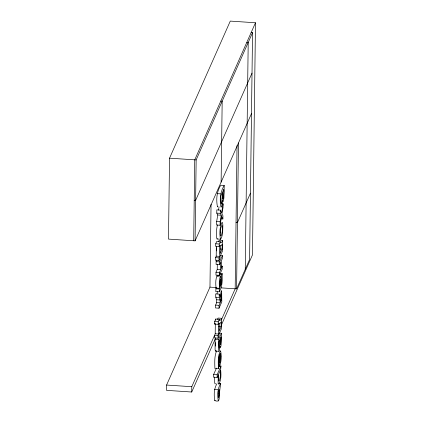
<?xml version="1.0" encoding="UTF-8"?>
<svg xmlns="http://www.w3.org/2000/svg" width="422" height="422" viewBox="0 0 422 422"><rect width="100%" height="100%" fill="white"/><g stroke="black" fill="none" stroke-linecap="round" stroke-linejoin="round"><path stroke-width="0.63" d="M215.405 346.13L215.436 342.537M211.047 204.306L209.966 287.134L166.579 385.049L166.511 390.355L191.72 392.012L215.874 337.589M221.292 325.278L252.462 254.941L255.489 22.762L230.28 21.1L169.538 158.176L168.483 239.105L195.091 240.857L251.496 113.576M191.72 392.012L191.788 386.705L215.478 333.248M193.693 240.767L194.748 159.832L255.489 22.762M195.091 240.857L196.146 159.927L252.551 32.642L251.148 32.552M216.454 368.132L213.659 374.441L213.622 377.305L217.124 377.537L218.29 374.905L218.105 382.19L218.385 383.798L218.849 384.231C221.323 379.927 221.107 374.419 220.643 369.593L220.97 366.064L219.804 365.99M218.016 335.553L214.518 335.321L214.482 337.99L217.984 338.222L218.016 335.553L218.691 334.029L218.839 322.804L218.163 324.328L214.661 324.096L214.698 321.427L215.763 319.021L219.266 319.248L219.25 320.377L219.683 320.683L220.885 319.67L221.592 318.288L218.095 318.056L217.383 319.438M216.333 246.168L216.206 256.143L215.531 257.668L215.494 260.337L218.997 260.569L220.062 258.158L220.084 256.465L222.473 251.085L222.605 240.635L219.108 240.408L218.396 241.785M222.605 240.635L221.898 242.017L220.695 243.03L220.263 242.729L220.279 241.6L216.776 241.368L215.711 243.779L215.674 246.443L219.176 246.675L219.851 245.15L219.704 256.376L219.029 257.9L218.997 260.569M216.992 383.672C213.854 388.704 213.827 395.008 214.793 400.668C218.965 401.934 218.949 400.583 219.324 397.345C219.334 392.518 220.057 387.955 220.748 383.329L218.997 383.213M215.32 323.822L215.194 333.797L218.691 334.029M215.558 305.095L215.521 307.965L219.023 308.197L221.808 301.909L221.671 291.064A4.626 0.644 -86.2 0 0 221.181 290.995L220.284 296.993L219.208 294.102L215.705 293.876C215.009 297.726 218.385 301.503 215.558 305.095L219.06 305.328C221.888 301.735 218.506 297.958 219.208 294.102M222.12 273.514C220.817 277.048 222.621 281.242 221.107 284.845L220.706 276.088L216.987 275.803C215.41 279.612 215.647 284.043 216.069 288.078L215.737 291.602L219.234 291.834C222.737 286.343 222.188 279.696 222.12 273.514L219.788 273.361M217.309 264.262L217.24 269.405L215.99 272.232L215.953 275.102L219.451 275.334L222.236 269.046L222.273 266.182L221.107 266.103M216.887 259.936L216.127 261.651L216.09 264.52L219.588 264.747L220.843 261.92L220.743 269.637L219.487 272.464L219.451 275.334M221.919 203.805L223.085 203.884L221.608 212.91L220.3 210.109L216.802 209.876L216.76 213.126L217.757 215.004L216.65 221.513L216.602 225.037L220.105 225.269L221.597 216.191L222.89 218.981L221.139 218.865M224.224 185.474C220.163 191.883 219.524 199.875 220.975 207.144L221.197 207.112C222.431 206.574 222.188 196.499 222.742 201.911L223.423 201.062L223.918 197.797L224.224 185.474L220.727 185.242C216.66 191.657 216.022 199.643 217.472 206.917L217.952 206.453M215.753 320.15L215.763 319.021M216.655 250.895L216.692 247.793M217.124 377.537L217.161 374.667L220.97 366.064M218.163 324.328L218.2 321.659L219.266 319.248M219.176 246.675L219.213 244.006L220.279 241.6M220.748 383.329C217.457 388.53 217.261 395.024 218.295 400.9M221.402 333.248L218.612 339.536L218.538 348.846L218.934 351.326L219.535 350.191L220.026 346.077L220.411 347.427L220.769 346.678A3.36 0.469 -86.2 0 0 221.144 344.225L221.402 333.248L219.065 333.095M219.023 308.197L219.06 305.328M219.234 291.834L219.572 288.31C219.145 284.275 218.912 279.844 220.484 276.035M219.588 264.747L219.625 261.883L222.41 255.595L220.664 255.479M220.105 225.269L220.152 221.745L221.255 215.236L220.258 213.358L220.3 210.109M221.123 182.114L222.178 101.18L220.78 101.09M218.401 366.343L219.567 366.423L219.72 354.617C217.773 359.117 219.53 364.291 218.396 368.749L214.898 368.522C214.729 362.63 214.292 356.342 216.613 350.809M221.102 326.755L221.165 321.875L220.041 323.4L219.213 323.199L219.108 331.254L221.102 326.755L218.77 326.602M221.471 299.889L221.323 293.802L220.732 295.716L220.532 302.004L221.471 299.889L220.305 299.81M222.114 249.107L222.178 244.222L221.054 245.746L220.226 245.546L220.12 253.601L222.114 249.107L220.363 248.991M221.592 318.288L221.46 328.733L219.071 334.118L219.05 335.812L217.984 338.222M222.41 255.595L222.373 258.464L221.249 261.007L221.149 268.724L222.273 266.182M222.89 218.981L222.932 215.716L221.946 213.859L223.043 207.408L223.085 203.884M237.043 145.484L235.175 288.796L221.334 320.029M220.954 287.857L236.573 288.891L238.477 142.947M245.251 269.305L248.21 42.432L246.812 42.342M252.551 32.642L249.592 259.514L236.573 288.891M214.613 377.004L214.719 382.891L215.093 383.951L215.637 383.719M216.998 294.081L217.372 291.697M218.527 210.098L219.055 206.875M217.367 224.799C216.549 229.404 215.811 234.358 216.924 238.947L220.669 239.258C223.064 235.355 222.642 230.312 222.853 225.875A7.253 1.008 -86.2 0 0 222.542 222.8L222.099 222.273C219.535 227.279 219.509 233.709 220.426 239.174L220.669 239.258M252.024 73.106L195.618 200.392L194.22 200.302M250.457 193.176L237.438 222.552L236.04 222.457M220.732 285.689L219.957 287.435L219.735 282.202L220.4 279.106L220.732 285.689L219.567 285.61M214.661 324.096L215.114 323.083M219.567 366.423C221.365 361.559 221.671 355.946 220.643 350.909L220.395 350.798C217.552 356.147 218.343 362.825 218.396 368.749M215.784 350.761L215.431 351.093L215.088 349.574L215.114 339.304L218.612 339.536M215.157 400.336L214.793 400.668M217.166 239.026L217.451 238.757M169.538 158.176L196.146 159.927M217.013 193.624L220.516 193.851M216.76 213.126L220.258 213.358M217.757 215.004L221.255 215.236M216.65 221.513L220.152 221.745M215.711 243.779L219.213 244.006M216.206 256.143L219.704 256.376M215.531 257.668L219.029 257.9M216.127 261.651L219.625 261.883M217.24 269.405L220.743 269.637M215.99 272.232L219.487 272.464M219.894 274.474L221.645 274.585M209.966 287.134L216.433 287.561M216.069 288.078L219.572 288.31M215.774 288.748L219.271 288.98M215.663 297.215L219.166 297.447M216.702 299.768L220.2 300M216.665 302.606L220.163 302.838M214.698 321.427L218.2 321.659M215.431 351.093L218.934 351.326M213.659 374.441L217.161 374.667M166.579 385.049L191.788 386.705M214.46 389.385L217.963 389.611M216.987 275.803L217.372 276.41M218.169 275.118L218.221 276.299M220.184 341.947C220.437 350.165 221.334 337.315 220.991 336.93L220.226 338.65L220.184 341.947M222.637 195.328C222.911 206.316 224.277 190.18 223.765 189.446L222.679 191.899L222.637 195.328M218.269 393.71L218.464 397.856L219.081 395.63L219.245 389.501L218.301 391.637L218.269 393.71M220.864 198.377C220.928 212.567 222.927 195.354 222.267 192.828L220.896 195.919L220.864 198.377M218.918 344.014L219.108 348.24L219.72 345.818L219.862 339.473L218.949 341.525L218.918 344.014M220.084 353.805L219.962 362.82L220.79 356.864L220.616 353.963L220.384 353.536L220.084 353.805M220.347 232.084C219.778 236.636 221.323 237.581 222.141 232.39A4.12 0.575 -86.2 0 0 222.42 229.452C222.816 220.864 220.078 228.761 220.347 232.084M218.522 376.245C218.095 388.794 221.798 373.438 220.247 370.479L218.67 374.04L218.522 376.245"/></g></svg>
